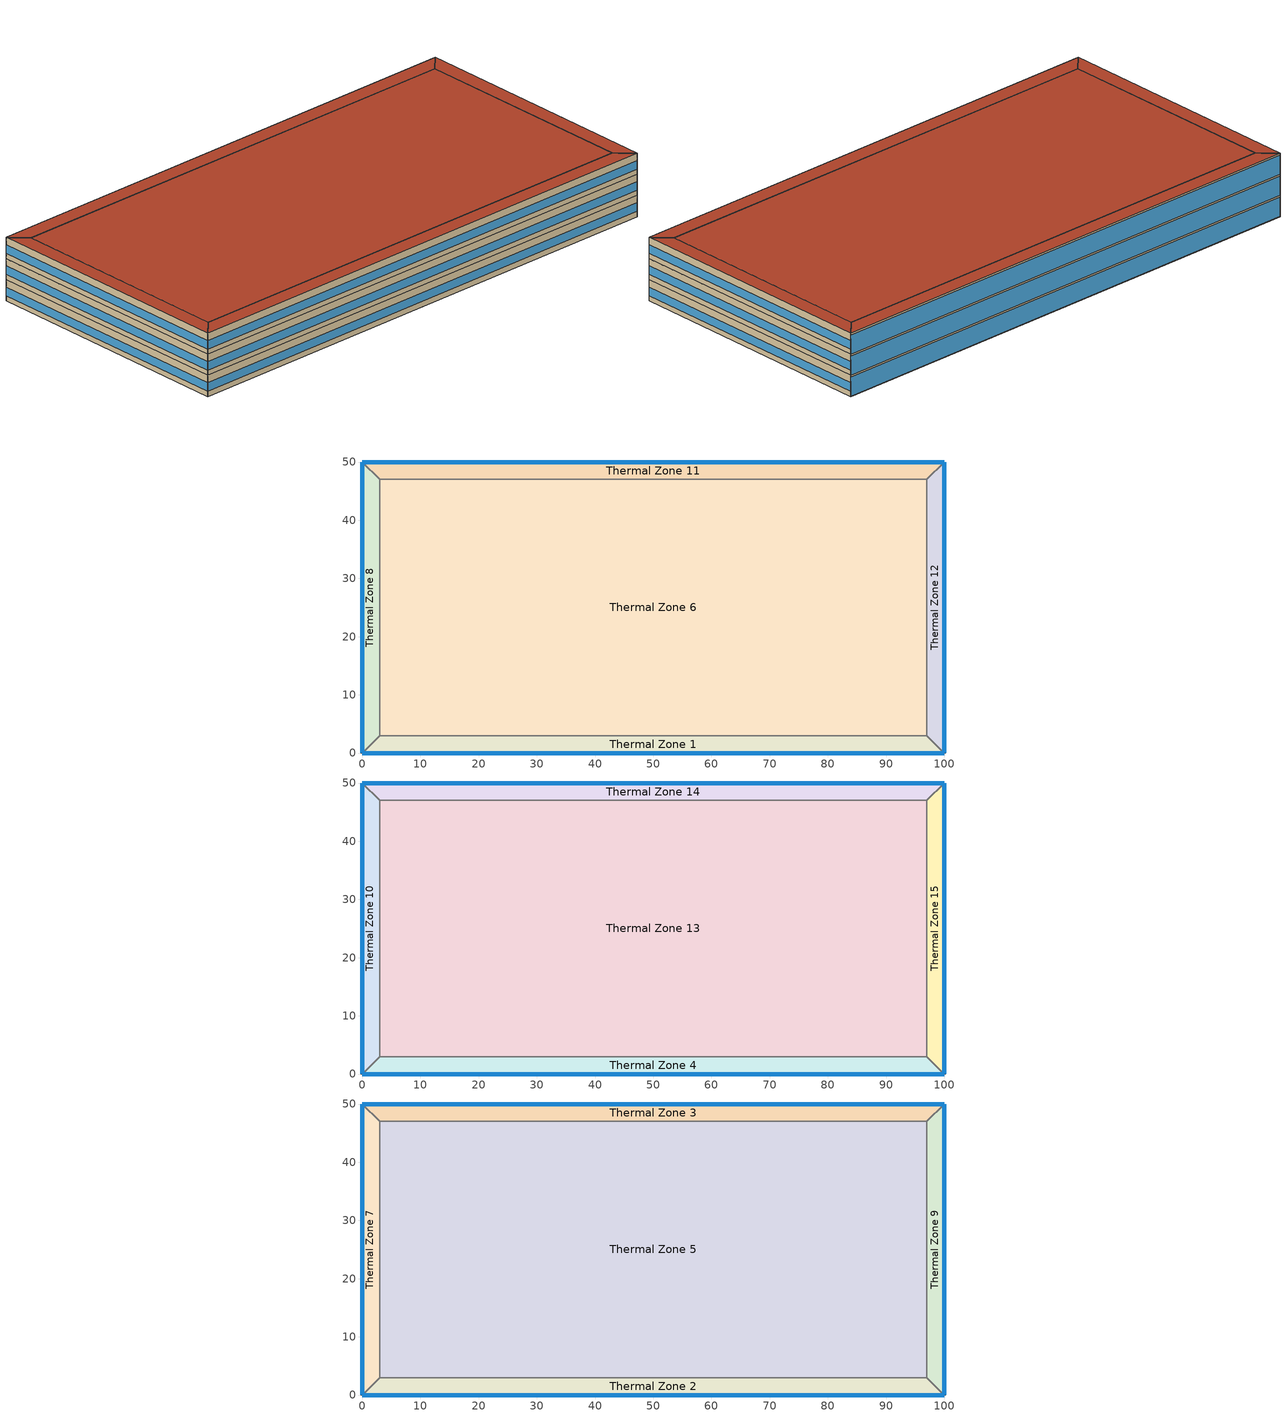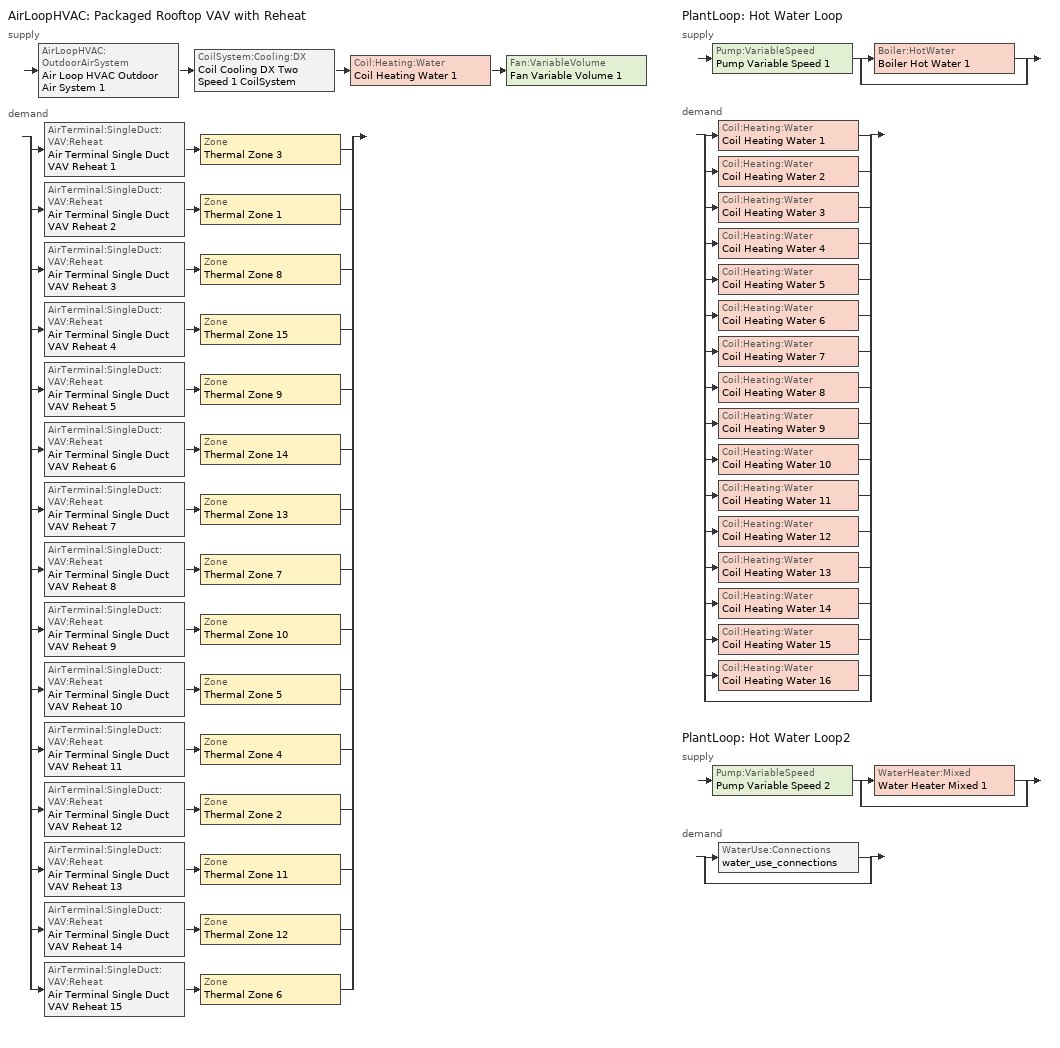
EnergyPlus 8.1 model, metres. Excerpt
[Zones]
Thermal Zone 1
 floor ground (000_ExtSlabCarpet_4in_ClimateZone 1-8): 100,0 0,0 3,3 97,3 z0
 wall outside (ASHRAE_189.1-2009_ExtWall_SteelFrame_ClimateZone 4-8): 0,0 100,0 z0:4
 wall to Thermal Zone 8 (000_Interior Wall): 3,3 0,0 z0:4
 wall to Thermal Zone 6 (000_Interior Wall): 97,3 3,3 z0:4
 wall to Thermal Zone 12 (000_Interior Wall): 100,0 97,3 z0:4
 window (ASHRAE_189.1-2009_ExtWindow_ClimateZone 4-5): 0.03,0 99.97,0 z1:2.6
Thermal Zone 11
 floor ground (000_ExtSlabCarpet_4in_ClimateZone 1-8): 0,50 100,50 97,47 3,47 z0
 wall outside (ASHRAE_189.1-2009_ExtWall_SteelFrame_ClimateZone 4-8): 100,50 0,50 z0:4
 wall to Thermal Zone 6 (000_Interior Wall): 3,47 97,47 z0:4
 wall to Thermal Zone 8 (000_Interior Wall): 0,50 3,47 z0:4
 wall to Thermal Zone 12 (000_Interior Wall): 97,47 100,50 z0:4
 window (ASHRAE_189.1-2009_ExtWindow_ClimateZone 4-5): 99.97,50 0.03,50 z0.03:3.63
Thermal Zone 12
 floor ground (000_ExtSlabCarpet_4in_ClimateZone 1-8): 100,50 100,0 97,3 97,47 z0
 wall outside (ASHRAE_189.1-2009_ExtWall_SteelFrame_ClimateZone 4-8): 100,0 100,50 z0:4
 wall to Thermal Zone 6 (000_Interior Wall): 97,47 97,3 z0:4
 window (ASHRAE_189.1-2009_ExtWindow_ClimateZone 4-5): 100,0.03 100,49.97 z1:2.6
Thermal Zone 6
 floor ground (000_ExtSlabCarpet_4in_ClimateZone 1-8): 3,3 3,47 97,47 97,3 z0
 wall to Thermal Zone 8 (000_Interior Wall): 3,47 3,3 z0:4
Thermal Zone 8
 floor ground (000_ExtSlabCarpet_4in_ClimateZone 1-8): 0,0 0,50 3,47 3,3 z0
 wall outside (ASHRAE_189.1-2009_ExtWall_SteelFrame_ClimateZone 4-8): 0,50 0,0 z0:4
 window (ASHRAE_189.1-2009_ExtWindow_ClimateZone 4-5): 0,49.97 0,0.03 z1:2.6
Thermal Zone 10
 floor to Thermal Zone 8 (000_Interior Floor): 0,0 0,50 3,47 3,3 z4
 wall outside (ASHRAE_189.1-2009_ExtWall_SteelFrame_ClimateZone 4-8): 0,50 0,0 z4:8
 wall to Thermal Zone 14 (000_Interior Wall): 3,47 0,50 z4:8
 wall to Thermal Zone 13 (000_Interior Wall): 3,3 3,47 z4:8
 wall to Thermal Zone 4 (000_Interior Wall): 0,0 3,3 z4:8
 window (ASHRAE_189.1-2009_ExtWindow_ClimateZone 4-5): 0,49.97 0,0.03 z5:6.6
Thermal Zone 13
 floor to Thermal Zone 6 (000_Interior Floor): 3,3 3,47 97,47 97,3 z4
 wall to Thermal Zone 14 (000_Interior Wall): 97,47 3,47 z4:8
 wall to Thermal Zone 15 (000_Interior Wall): 97,3 97,47 z4:8
 wall to Thermal Zone 4 (000_Interior Wall): 3,3 97,3 z4:8
Thermal Zone 14
 floor to Thermal Zone 11 (000_Interior Floor): 0,50 100,50 97,47 3,47 z4
 wall outside (ASHRAE_189.1-2009_ExtWall_SteelFrame_ClimateZone 4-8): 100,50 0,50 z4:8
 wall to Thermal Zone 15 (000_Interior Wall): 97,47 100,50 z4:8
 window (ASHRAE_189.1-2009_ExtWindow_ClimateZone 4-5): 99.97,50 0.03,50 z4.03:7.63
Thermal Zone 15
 floor to Thermal Zone 12 (000_Interior Floor): 100,50 100,0 97,3 97,47 z4
 wall outside (ASHRAE_189.1-2009_ExtWall_SteelFrame_ClimateZone 4-8): 100,0 100,50 z4:8
 wall to Thermal Zone 4 (000_Interior Wall): 97,3 100,0 z4:8
 window (ASHRAE_189.1-2009_ExtWindow_ClimateZone 4-5): 100,0.03 100,49.97 z5:6.6
Thermal Zone 4
 floor to Thermal Zone 1 (000_Interior Floor): 100,0 0,0 3,3 97,3 z4
 wall outside (ASHRAE_189.1-2009_ExtWall_SteelFrame_ClimateZone 4-8): 0,0 100,0 z4:8
 window (ASHRAE_189.1-2009_ExtWindow_ClimateZone 4-5): 0.03,0 99.97,0 z5:6.6
Thermal Zone 2
 floor to Thermal Zone 4 (000_Interior Floor): 100,0 0,0 3,3 97,3 z8
 wall outside (ASHRAE_189.1-2009_ExtWall_SteelFrame_ClimateZone 4-8): 0,0 100,0 z8:12
 wall to Thermal Zone 7 (000_Interior Wall): 3,3 0,0 z8:12
 wall to Thermal Zone 5 (000_Interior Wall): 97,3 3,3 z8:12
 wall to Thermal Zone 9 (000_Interior Wall): 100,0 97,3 z8:12
 window (ASHRAE_189.1-2009_ExtWindow_ClimateZone 4-5): 0.03,0 99.97,0 z9:10.6
 roof outside (ASHRAE_189.1-2009_ExtRoof_IEAD_ClimateZone 2-5): 97,3 3,3 0,0 100,0 z12
Thermal Zone 3
 floor to Thermal Zone 14 (000_Interior Floor): 0,50 100,50 97,47 3,47 z8
 wall outside (ASHRAE_189.1-2009_ExtWall_SteelFrame_ClimateZone 4-8): 100,50 0,50 z8:12
 wall to Thermal Zone 9 (000_Interior Wall): 97,47 100,50 z8:12
 wall to Thermal Zone 5 (000_Interior Wall): 3,47 97,47 z8:12
 wall to Thermal Zone 7 (000_Interior Wall): 0,50 3,47 z8:12
 window (ASHRAE_189.1-2009_ExtWindow_ClimateZone 4-5): 99.97,50 0.03,50 z8.03:11.63
 roof outside (ASHRAE_189.1-2009_ExtRoof_IEAD_ClimateZone 2-5): 3,47 97,47 100,50 0,50 z12
Thermal Zone 5
 floor to Thermal Zone 13 (000_Interior Floor): 3,3 3,47 97,47 97,3 z8
 wall to Thermal Zone 7 (000_Interior Wall): 3,47 3,3 z8:12
 wall to Thermal Zone 9 (000_Interior Wall): 97,3 97,47 z8:12
 roof outside (ASHRAE_189.1-2009_ExtRoof_IEAD_ClimateZone 2-5): 97,3 97,47 3,47 3,3 z12
Thermal Zone 7
 floor to Thermal Zone 10 (000_Interior Floor): 0,0 0,50 3,47 3,3 z8
 wall outside (ASHRAE_189.1-2009_ExtWall_SteelFrame_ClimateZone 4-8): 0,50 0,0 z8:12
 window (ASHRAE_189.1-2009_ExtWindow_ClimateZone 4-5): 0,49.97 0,0.03 z9:10.6
 roof outside (ASHRAE_189.1-2009_ExtRoof_IEAD_ClimateZone 2-5): 3,3 3,47 0,50 0,0 z12
Thermal Zone 9
 floor to Thermal Zone 15 (000_Interior Floor): 100,50 100,0 97,3 97,47 z8
 wall outside (ASHRAE_189.1-2009_ExtWall_SteelFrame_ClimateZone 4-8): 100,0 100,50 z8:12
 window (ASHRAE_189.1-2009_ExtWindow_ClimateZone 4-5): 100,0.03 100,49.97 z9:10.6
 roof outside (ASHRAE_189.1-2009_ExtRoof_IEAD_ClimateZone 2-5): 97,47 97,3 100,0 100,50 z12
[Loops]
AirLoopHVAC 'Packaged Rooftop VAV with Reheat'
 supply: AirLoopHVAC:OutdoorAirSystem 'Air Loop HVAC Outdoor Air System 1' > CoilSystem:Cooling:DX 'Coil Cooling DX Two Speed 1 CoilSystem' > Coil:Heating:Water 'Coil Heating Water 1' > Fan:VariableVolume 'Fan Variable Volume 1'
 demand: split
  | AirTerminal:SingleDuct:VAV:Reheat 'Air Terminal Single Duct VAV Reheat 1' > Zone 'Thermal Zone 3'
  | AirTerminal:SingleDuct:VAV:Reheat 'Air Terminal Single Duct VAV Reheat 2' > Zone 'Thermal Zone 1'
  | AirTerminal:SingleDuct:VAV:Reheat 'Air Terminal Single Duct VAV Reheat 3' > Zone 'Thermal Zone 8'
  | AirTerminal:SingleDuct:VAV:Reheat 'Air Terminal Single Duct VAV Reheat 4' > Zone 'Thermal Zone 15'
  | AirTerminal:SingleDuct:VAV:Reheat 'Air Terminal Single Duct VAV Reheat 5' > Zone 'Thermal Zone 9'
  | AirTerminal:SingleDuct:VAV:Reheat 'Air Terminal Single Duct VAV Reheat 6' > Zone 'Thermal Zone 14'
  | AirTerminal:SingleDuct:VAV:Reheat 'Air Terminal Single Duct VAV Reheat 7' > Zone 'Thermal Zone 13'
  | AirTerminal:SingleDuct:VAV:Reheat 'Air Terminal Single Duct VAV Reheat 8' > Zone 'Thermal Zone 7'
  | AirTerminal:SingleDuct:VAV:Reheat 'Air Terminal Single Duct VAV Reheat 9' > Zone 'Thermal Zone 10'
  | AirTerminal:SingleDuct:VAV:Reheat 'Air Terminal Single Duct VAV Reheat 10' > Zone 'Thermal Zone 5'
  | AirTerminal:SingleDuct:VAV:Reheat 'Air Terminal Single Duct VAV Reheat 11' > Zone 'Thermal Zone 4'
  | AirTerminal:SingleDuct:VAV:Reheat 'Air Terminal Single Duct VAV Reheat 12' > Zone 'Thermal Zone 2'
  | AirTerminal:SingleDuct:VAV:Reheat 'Air Terminal Single Duct VAV Reheat 13' > Zone 'Thermal Zone 11'
  | AirTerminal:SingleDuct:VAV:Reheat 'Air Terminal Single Duct VAV Reheat 14' > Zone 'Thermal Zone 12'
  | AirTerminal:SingleDuct:VAV:Reheat 'Air Terminal Single Duct VAV Reheat 15' > Zone 'Thermal Zone 6'
PlantLoop 'Hot Water Loop'
 supply: Pump:VariableSpeed 'Pump Variable Speed 1' > split
  | Boiler:HotWater 'Boiler Hot Water 1'
  | bypass
 demand: split
  | Coil:Heating:Water 'Coil Heating Water 1'
  | Coil:Heating:Water 'Coil Heating Water 2'
  | Coil:Heating:Water 'Coil Heating Water 3'
  | Coil:Heating:Water 'Coil Heating Water 4'
  | Coil:Heating:Water 'Coil Heating Water 5'
  | Coil:Heating:Water 'Coil Heating Water 6'
  | Coil:Heating:Water 'Coil Heating Water 7'
  | Coil:Heating:Water 'Coil Heating Water 8'
  | Coil:Heating:Water 'Coil Heating Water 9'
  | Coil:Heating:Water 'Coil Heating Water 10'
  | Coil:Heating:Water 'Coil Heating Water 11'
  | Coil:Heating:Water 'Coil Heating Water 12'
  | Coil:Heating:Water 'Coil Heating Water 13'
  | Coil:Heating:Water 'Coil Heating Water 14'
  | Coil:Heating:Water 'Coil Heating Water 15'
  | Coil:Heating:Water 'Coil Heating Water 16'
  | bypass
PlantLoop 'Hot Water Loop2'
 supply: Pump:VariableSpeed 'Pump Variable Speed 2' > split
  | WaterHeater:Mixed 'Water Heater Mixed 1'
  | bypass
 demand: split
  | WaterUse:Connections 'water_use_connections'
  | bypass
[Building]
Building 1
[Site:Location]
Chicago Ohare Intl Ap_IL_USA Design_Conditions: Latitude {deg}=41.98; Longitude {deg}=-87.92; Time Zone {hr}=-6; Elevation {m}=201
[SizingPeriod:DesignDay] Day of Month=21; Dry-Bulb Temperature Range Modifier Type=DefaultMultipliers; Barometric Pressure {Pa}=98934; Rain Indicator=No; Snow Indicator=No; Daylight Saving Time Indicator=No
Name | Month | Day Type | Maximum Dry-Bulb Temperature {C} | Daily Dry-Bulb Temperature Range {deltaC} | Humidity Condition Type | Wetbulb or DewPoint at Maximum Dry-Bulb {C} | Wind Speed {m/s} | Wind Direction {deg} | Solar Model Indicator | ASHRAE Clear Sky Optical Depth for Beam Irradiance (taub) | ASHRAE Clear Sky Optical Depth for Diffuse Irradiance (taud) | Enthalpy at Maximum Dry-Bulb {J/kg} | Sky Clearness
Chicago Ohare Intl Ap Ann Clg .4% Condns DB=>MWB | 7 | SummerDesignDay | 33.3 | 10.5 | Wetbulb | 23.7 | 5.2 | 230 | ASHRAETau | 0.455 | 2.05
Chicago Ohare Intl Ap Ann Clg .4% Condns DP=>MDB | 7 | SummerDesignDay | 28.9 | 10.5 | Dewpoint | 23.8 | 5.2 | 230 | ASHRAETau | 0.455 | 2.05
Chicago Ohare Intl Ap Ann Clg .4% Condns Enth=>MDB | 7 | SummerDesignDay | 31.4 | 10.5 | Enthalpy |  | 5.2 | 230 | ASHRAETau | 0.455 | 2.05 | 79200
Chicago Ohare Intl Ap Ann Clg .4% Condns WB=>MDB | 7 | SummerDesignDay | 31.2 | 10.5 | Wetbulb | 25.5 | 5.2 | 230 | ASHRAETau | 0.455 | 2.05
Chicago Ohare Intl Ap Ann Clg 1% Condns DB=>MWB | 7 | SummerDesignDay | 31.6 | 10.5 | Wetbulb | 23 | 5.2 | 230 | ASHRAETau | 0.455 | 2.05
Chicago Ohare Intl Ap Ann Clg 1% Condns DP=>MDB | 7 | SummerDesignDay | 27.7 | 10.5 | Dewpoint | 22.9 | 5.2 | 230 | ASHRAETau | 0.455 | 2.05
Chicago Ohare Intl Ap Ann Clg 1% Condns Enth=>MDB | 7 | SummerDesignDay | 29.6 | 10.5 | Enthalpy |  | 5.2 | 230 | ASHRAETau | 0.455 | 2.05 | 75100
Chicago Ohare Intl Ap Ann Clg 1% Condns WB=>MDB | 7 | SummerDesignDay | 29.6 | 10.5 | Wetbulb | 24.5 | 5.2 | 230 | ASHRAETau | 0.455 | 2.05
Chicago Ohare Intl Ap Ann Clg 2% Condns DB=>MWB | 7 | SummerDesignDay | 30.1 | 10.5 | Wetbulb | 22.1 | 5.2 | 230 | ASHRAETau | 0.455 | 2.05
Chicago Ohare Intl Ap Ann Clg 2% Condns DP=>MDB | 7 | SummerDesignDay | 26.5 | 10.5 | Dewpoint | 21.9 | 5.2 | 230 | ASHRAETau | 0.455 | 2.05
Chicago Ohare Intl Ap Ann Clg 2% Condns Enth=>MDB | 7 | SummerDesignDay | 28.2 | 10.5 | Enthalpy |  | 5.2 | 230 | ASHRAETau | 0.455 | 2.05 | 70900
Chicago Ohare Intl Ap Ann Clg 2% Condns WB=>MDB | 7 | SummerDesignDay | 28.1 | 10.5 | Wetbulb | 23.5 | 5.2 | 230 | ASHRAETau | 0.455 | 2.05
Chicago Ohare Intl Ap Ann Htg 99% Condns DB | 1 | WinterDesignDay | -16.6 | 0 | Wetbulb | -16.6 | 4.9 | 270 | ASHRAEClearSky |  |  |  | 0
Chicago Ohare Intl Ap Ann Htg 99.6% Condns DB | 1 | WinterDesignDay | -20 | 0 | Wetbulb | -20 | 4.9 | 270 | ASHRAEClearSky |  |  |  | 0
Chicago Ohare Intl Ap Ann Htg Wind 99% Condns WS=>MCDB | 1 | WinterDesignDay | -3.2 | 0 | Wetbulb | -3.2 | 11.4 | 270 | ASHRAEClearSky |  |  |  | 0
Chicago Ohare Intl Ap Ann Htg Wind 99.6% Condns WS=>MCDB | 1 | WinterDesignDay | -3.5 | 0 | Wetbulb | -3.5 | 12.4 | 270 | ASHRAEClearSky |  |  |  | 0
Chicago Ohare Intl Ap Ann Hum_n 99% Condns DP=>MCDB | 1 | WinterDesignDay | -15.7 | 0 | Dewpoint | -22.1 | 4.9 | 270 | ASHRAEClearSky |  |  |  | 0
Chicago Ohare Intl Ap Ann Hum_n 99.6% Condns DP=>MCDB | 1 | WinterDesignDay | -19.2 | 0 | Dewpoint | -25.7 | 4.9 | 270 | ASHRAEClearSky |  |  |  | 0
[Material] Thermal Absorptance=0.9
Name | Roughness | Thickness {m} | Conductivity {W/m-K} | Density {kg/m3} | Specific Heat {J/kg-K} | Solar Absorptance | Visible Absorptance
000_F16 Acoustic tile | MediumSmooth | 0.0191 | 0.06 | 368 | 590 | 0.7 | 0.7
000_G01a 19mm gypsum board | MediumSmooth | 0.019 | 0.16 | 800 | 1090 | 0.7 | 0.7
000_M11 100mm lightweight concrete | MediumRough | 0.1016 | 0.53 | 1280 | 840 | 0.7 | 0.7
1/2IN Gypsum | Smooth | 0.0127 | 0.16 | 784.9 | 830 | 0.92 | 0.92
MAT-CC05 4 HW CONCRETE | Rough | 0.1016 | 1.311 | 2240 | 836.8 | 0.7 | 0.7
Metal Decking | MediumSmooth | 0.0015 | 45.006 | 7680 | 418.4 | 0.7 | 0.3
Roof Insulation [21] | MediumRough | 0.2105 | 0.049 | 265 | 836.8 | 0.7 | 0.7
Roof Membrane | VeryRough | 0.0095 | 0.16 | 1121.29 | 1460 | 0.7 | 0.7
Wall Insulation [39] | MediumRough | 0.1184 | 0.045 | 265 | 836.8 | 0.7 | 0.7
[Material:AirGap]
Name | Thermal Resistance {m2-K/W}
000_F04 Wall air space resistance | 0.15
000_F05 Ceiling air space resistance | 0.18
[Material:NoMass] Thermal Absorptance=0.9; Solar Absorptance=0.7
Name | Roughness | Thermal Resistance {m2-K/W} | Visible Absorptance
CP02 CARPET PAD | VeryRough | 0.2165 | 0.8
MAT-SHEATH | Rough | 0.3626 | 0.7
[WindowMaterial:Glazing]
Theoretical Glass [207]: Optical Data Type=SpectralAverage; Thickness {m}=0.003; Solar Transmittance at Normal Incidence=0.3311; Front Side Solar Reflectance at Normal Incidence=0.6189; Back Side Solar Reflectance at Normal Incidence=0.6189; Visible Transmittance at Normal Incidence=0.44; Front Side Visible Reflectance at Normal Incidence=0.51; Back Side Visible Reflectance at Normal Incidence=0.51; Infrared Transmittance at Normal Incidence=0; Front Side Infrared Hemispherical Emissivity=0.9; Back Side Infrared Hemispherical Emissivity=0.9; Conductivity {W/m-K}=0.0133; Dirt Correction Factor for Solar and Visible Transmittance=1; Solar Diffusing=No
[Construction]
000_ExtSlabCarpet_4in_ClimateZone 1-8: MAT-CC05 4 HW CONCRETE, CP02 CARPET PAD
000_Interior Floor: 000_F16 Acoustic tile, 000_F05 Ceiling air space resistance, 000_M11 100mm lightweight concrete
000_Interior Wall: 000_G01a 19mm gypsum board, 000_F04 Wall air space resistance, 000_G01a 19mm gypsum board
ASHRAE_189.1-2009_ExtRoof_IEAD_ClimateZone 2-5: Roof Membrane, Roof Insulation [21], Metal Decking
ASHRAE_189.1-2009_ExtWall_SteelFrame_ClimateZone 4-8: MAT-SHEATH, Wall Insulation [39], 1/2IN Gypsum
ASHRAE_189.1-2009_ExtWindow_ClimateZone 4-5: Theoretical Glass [207]
[Zone]
Thermal Zone 1; Thermal Zone 10; Thermal Zone 11; Thermal Zone 12; Thermal Zone 13; Thermal Zone 14; Thermal Zone 15; Thermal Zone 2; Thermal Zone 3; Thermal Zone 4; Thermal Zone 5; Thermal Zone 6; Thermal Zone 7; Thermal Zone 8; Thermal Zone 9
[ZoneControl:Thermostat] Control Object Type 1=ThermostatSetpoint:DualSetpoint; Control Name 1=Thermostat Setpoint Dual Setpoint 1
Name | Zone or ZoneList | Control Type Schedule
Thermal Zone 1 Thermostat | Thermal Zone 1 | Thermal Zone 1 Thermostat Schedule
Thermal Zone 10 Thermostat | Thermal Zone 10 | Thermal Zone 10 Thermostat Schedule
Thermal Zone 11 Thermostat | Thermal Zone 11 | Thermal Zone 11 Thermostat Schedule
Thermal Zone 12 Thermostat | Thermal Zone 12 | Thermal Zone 12 Thermostat Schedule
Thermal Zone 13 Thermostat | Thermal Zone 13 | Thermal Zone 13 Thermostat Schedule
Thermal Zone 14 Thermostat | Thermal Zone 14 | Thermal Zone 14 Thermostat Schedule
Thermal Zone 15 Thermostat | Thermal Zone 15 | Thermal Zone 15 Thermostat Schedule
Thermal Zone 2 Thermostat | Thermal Zone 2 | Thermal Zone 2 Thermostat Schedule
Thermal Zone 3 Thermostat | Thermal Zone 3 | Thermal Zone 3 Thermostat Schedule
Thermal Zone 4 Thermostat | Thermal Zone 4 | Thermal Zone 4 Thermostat Schedule
Thermal Zone 5 Thermostat | Thermal Zone 5 | Thermal Zone 5 Thermostat Schedule
Thermal Zone 6 Thermostat | Thermal Zone 6 | Thermal Zone 6 Thermostat Schedule
Thermal Zone 7 Thermostat | Thermal Zone 7 | Thermal Zone 7 Thermostat Schedule
Thermal Zone 8 Thermostat | Thermal Zone 8 | Thermal Zone 8 Thermostat Schedule
Thermal Zone 9 Thermostat | Thermal Zone 9 | Thermal Zone 9 Thermostat Schedule
[ThermostatSetpoint:DualSetpoint]
Thermostat Setpoint Dual Setpoint 1: Heating Setpoint Temperature Schedule=Heating Sch; Cooling Setpoint Temperature Schedule=Cooling Sch
[AirTerminal:SingleDuct:VAV:Reheat] Availability Schedule=Always On Discrete; Maximum Air Flow Rate {m3/s}=Autosize; Zone Minimum Air Flow Input Method=Constant; Constant Minimum Air Flow Fraction=0.3; Fixed Minimum Air Flow Rate {m3/s}=0; Maximum Hot Water or Steam Flow Rate {m3/s}=Autosize; Minimum Hot Water or Steam Flow Rate {m3/s}=0; Convergence Tolerance=0.001; Damper Heating Action=Normal; Maximum Flow per Zone Floor Area During Reheat {m3/s-m2}=Autocalculate; Maximum Flow Fraction During Reheat=Autocalculate; Maximum Reheat Air Temperature {C}=35
Name | Reheat Coil
Air Terminal Single Duct VAV Reheat 2 | Coil Heating Water 3
Air Terminal Single Duct VAV Reheat 9 | Coil Heating Water 10
Air Terminal Single Duct VAV Reheat 13 | Coil Heating Water 14
Air Terminal Single Duct VAV Reheat 14 | Coil Heating Water 15
Air Terminal Single Duct VAV Reheat 7 | Coil Heating Water 8
Air Terminal Single Duct VAV Reheat 6 | Coil Heating Water 7
Air Terminal Single Duct VAV Reheat 4 | Coil Heating Water 5
Air Terminal Single Duct VAV Reheat 12 | Coil Heating Water 13
Air Terminal Single Duct VAV Reheat 1 | Coil Heating Water 2
Air Terminal Single Duct VAV Reheat 11 | Coil Heating Water 12
Air Terminal Single Duct VAV Reheat 10 | Coil Heating Water 11
Air Terminal Single Duct VAV Reheat 15 | Coil Heating Water 16
Air Terminal Single Duct VAV Reheat 8 | Coil Heating Water 9
Air Terminal Single Duct VAV Reheat 3 | Coil Heating Water 4
Air Terminal Single Duct VAV Reheat 5 | Coil Heating Water 6
[Coil:Heating:Water] Availability Schedule=Always On Discrete; U-Factor Times Area Value {W/K}=Autosize; Maximum Water Flow Rate {m3/s}=Autosize; Performance Input Method=UFactorTimesAreaAndDesignWaterFlowRate; Rated Capacity {W}=Autosize; Rated Inlet Water Temperature {C}=82.2; Rated Inlet Air Temperature {C}=16.6; Rated Outlet Water Temperature {C}=71.1; Rated Outlet Air Temperature {C}=32.2; Rated Ratio for Air and Water Convection=0.5
Coil Heating Water 3; Coil Heating Water 10; Coil Heating Water 14; Coil Heating Water 15; Coil Heating Water 8; Coil Heating Water 7; Coil Heating Water 5; Coil Heating Water 13; Coil Heating Water 2; Coil Heating Water 12; Coil Heating Water 11; Coil Heating Water 16; Coil Heating Water 9; Coil Heating Water 4; Coil Heating Water 6; Coil Heating Water 1
[Zone equipment]
Thermal Zone 1: Air Terminal Single Duct VAV Reheat 2
Thermal Zone 10: Air Terminal Single Duct VAV Reheat 9
Thermal Zone 11: Air Terminal Single Duct VAV Reheat 13
Thermal Zone 12: Air Terminal Single Duct VAV Reheat 14
Thermal Zone 13: Air Terminal Single Duct VAV Reheat 7
Thermal Zone 14: Air Terminal Single Duct VAV Reheat 6
Thermal Zone 15: Air Terminal Single Duct VAV Reheat 4
Thermal Zone 2: Air Terminal Single Duct VAV Reheat 12
Thermal Zone 3: Air Terminal Single Duct VAV Reheat 1
Thermal Zone 4: Air Terminal Single Duct VAV Reheat 11
Thermal Zone 5: Air Terminal Single Duct VAV Reheat 10
Thermal Zone 6: Air Terminal Single Duct VAV Reheat 15
Thermal Zone 7: Air Terminal Single Duct VAV Reheat 8
Thermal Zone 8: Air Terminal Single Duct VAV Reheat 3
Thermal Zone 9: Air Terminal Single Duct VAV Reheat 5
[Sizing:Zone] Zone Cooling Design Supply Air Temperature Input Method=SupplyAirTemperature; Zone Cooling Design Supply Air Temperature {C}=14; Zone Heating Design Supply Air Temperature Input Method=SupplyAirTemperature; Zone Heating Design Supply Air Temperature {C}=40; Zone Cooling Design Supply Air Humidity Ratio {kgWater/kgDryAir}=0.0085; Zone Heating Design Supply Air Humidity Ratio {kgWater/kgDryAir}=0.008; Design Specification Outdoor Air Object=ASHRAE_90.1-2004 ClimateZone 1-8 SmallOffice WholeBuilding Ventilation; Cooling Design Air Flow Method=DesignDay; Cooling Design Air Flow Rate {m3/s}=0; Cooling Minimum Air Flow per Zone Floor Area {m3/s-m2}=0.000762; Cooling Minimum Air Flow {m3/s}=0; Cooling Minimum Air Flow Fraction=0; Heating Design Air Flow Method=DesignDay; Heating Design Air Flow Rate {m3/s}=0; Heating Maximum Air Flow per Zone Floor Area {m3/s-m2}=0.002032; Heating Maximum Air Flow {m3/s}=0.141576; Heating Maximum Air Flow Fraction=0.3
Name | Design Specification Zone Air Distribution Object
Thermal Zone 1 | Thermal Zone 1 Design Spec Zone Air Dist
Thermal Zone 10 | Thermal Zone 10 Design Spec Zone Air Dist
Thermal Zone 11 | Thermal Zone 11 Design Spec Zone Air Dist
Thermal Zone 12 | Thermal Zone 12 Design Spec Zone Air Dist
Thermal Zone 13 | Thermal Zone 13 Design Spec Zone Air Dist
Thermal Zone 14 | Thermal Zone 14 Design Spec Zone Air Dist
Thermal Zone 15 | Thermal Zone 15 Design Spec Zone Air Dist
Thermal Zone 2 | Thermal Zone 2 Design Spec Zone Air Dist
Thermal Zone 3 | Thermal Zone 3 Design Spec Zone Air Dist
Thermal Zone 4 | Thermal Zone 4 Design Spec Zone Air Dist
Thermal Zone 5 | Thermal Zone 5 Design Spec Zone Air Dist
Thermal Zone 6 | Thermal Zone 6 Design Spec Zone Air Dist
Thermal Zone 7 | Thermal Zone 7 Design Spec Zone Air Dist
Thermal Zone 8 | Thermal Zone 8 Design Spec Zone Air Dist
Thermal Zone 9 | Thermal Zone 9 Design Spec Zone Air Dist
[DesignSpecification:ZoneAirDistribution] Zone Air Distribution Effectiveness in Cooling Mode=1; Zone Air Distribution Effectiveness in Heating Mode=1
Thermal Zone 1 Design Spec Zone Air Dist; Thermal Zone 10 Design Spec Zone Air Dist; Thermal Zone 11 Design Spec Zone Air Dist; Thermal Zone 12 Design Spec Zone Air Dist; Thermal Zone 13 Design Spec Zone Air Dist; Thermal Zone 14 Design Spec Zone Air Dist; Thermal Zone 15 Design Spec Zone Air Dist; Thermal Zone 2 Design Spec Zone Air Dist; Thermal Zone 3 Design Spec Zone Air Dist; Thermal Zone 4 Design Spec Zone Air Dist; Thermal Zone 5 Design Spec Zone Air Dist; Thermal Zone 6 Design Spec Zone Air Dist; Thermal Zone 7 Design Spec Zone Air Dist; Thermal Zone 8 Design Spec Zone Air Dist; Thermal Zone 9 Design Spec Zone Air Dist
[Controller:MechanicalVentilation]
Controller Mechanical Ventilation 1: Availability Schedule=Always On Discrete; Demand Controlled Ventilation=No; System Outdoor Air Method=ZoneSum; Zone Name 1=Thermal Zone 1; Design Specification Outdoor Air Object Name 1=ASHRAE_90.1-2004 ClimateZone 1-8 SmallOffice WholeBuilding Ventilation; Design Specification Zone Air Distribution Object Name 1=Thermal Zone 1 Design Spec Zone Air Dist; Zone Name 2=Thermal Zone 10; Design Specification Outdoor Air Object Name 2=ASHRAE_90.1-2004 ClimateZone 1-8 SmallOffice WholeBuilding Ventilation; Design Specification Zone Air Distribution Object Name 2=Thermal Zone 10 Design Spec Zone Air Dist; Zone Name 3=Thermal Zone 11; Design Specification Outdoor Air Object Name 3=ASHRAE_90.1-2004 ClimateZone 1-8 SmallOffice WholeBuilding Ventilation; Design Specification Zone Air Distribution Object Name 3=Thermal Zone 11 Design Spec Zone Air Dist; Zone Name 4=Thermal Zone 12; Design Specification Outdoor Air Object Name 4=ASHRAE_90.1-2004 ClimateZone 1-8 SmallOffice WholeBuilding Ventilation; Design Specification Zone Air Distribution Object Name 4=Thermal Zone 12 Design Spec Zone Air Dist; Zone Name 5=Thermal Zone 13; Design Specification Outdoor Air Object Name 5=ASHRAE_90.1-2004 ClimateZone 1-8 SmallOffice WholeBuilding Ventilation; Design Specification Zone Air Distribution Object Name 5=Thermal Zone 13 Design Spec Zone Air Dist; Zone Name 6=Thermal Zone 14; Design Specification Outdoor Air Object Name 6=ASHRAE_90.1-2004 ClimateZone 1-8 SmallOffice WholeBuilding Ventilation; Design Specification Zone Air Distribution Object Name 6=Thermal Zone 14 Design Spec Zone Air Dist; Zone Name 7=Thermal Zone 15; Design Specification Outdoor Air Object Name 7=ASHRAE_90.1-2004 ClimateZone 1-8 SmallOffice WholeBuilding Ventilation; Design Specification Zone Air Distribution Object Name 7=Thermal Zone 15 Design Spec Zone Air Dist; Zone Name 8=Thermal Zone 2; Design Specification Outdoor Air Object Name 8=ASHRAE_90.1-2004 ClimateZone 1-8 SmallOffice WholeBuilding Ventilation; Design Specification Zone Air Distribution Object Name 8=Thermal Zone 2 Design Spec Zone Air Dist; Zone Name 9=Thermal Zone 3; Design Specification Outdoor Air Object Name 9=ASHRAE_90.1-2004 ClimateZone 1-8 SmallOffice WholeBuilding Ventilation; Design Specification Zone Air Distribution Object Name 9=Thermal Zone 3 Design Spec Zone Air Dist; Zone Name 10=Thermal Zone 4; Design Specification Outdoor Air Object Name 10=ASHRAE_90.1-2004 ClimateZone 1-8 SmallOffice WholeBuilding Ventilation; Design Specification Zone Air Distribution Object Name 10=Thermal Zone 4 Design Spec Zone Air Dist; Zone Name 11=Thermal Zone 5; Design Specification Outdoor Air Object Name 11=ASHRAE_90.1-2004 ClimateZone 1-8 SmallOffice WholeBuilding Ventilation; Design Specification Zone Air Distribution Object Name 11=Thermal Zone 5 Design Spec Zone Air Dist; Zone Name 12=Thermal Zone 6; Design Specification Outdoor Air Object Name 12=ASHRAE_90.1-2004 ClimateZone 1-8 SmallOffice WholeBuilding Ventilation; Design Specification Zone Air Distribution Object Name 12=Thermal Zone 6 Design Spec Zone Air Dist; Zone Name 13=Thermal Zone 7; Design Specification Outdoor Air Object Name 13=ASHRAE_90.1-2004 ClimateZone 1-8 SmallOffice WholeBuilding Ventilation; Design Specification Zone Air Distribution Object Name 13=Thermal Zone 7 Design Spec Zone Air Dist; Zone Name 14=Thermal Zone 8; Design Specification Outdoor Air Object Name 14=ASHRAE_90.1-2004 ClimateZone 1-8 SmallOffice WholeBuilding Ventilation; Design Specification Zone Air Distribution Object Name 14=Thermal Zone 8 Design Spec Zone Air Dist; Zone Name 15=Thermal Zone 9; Design Specification Outdoor Air Object Name 15=ASHRAE_90.1-2004 ClimateZone 1-8 SmallOffice WholeBuilding Ventilation; Design Specification Zone Air Distribution Object Name 15=Thermal Zone 9 Design Spec Zone Air Dist
[DesignSpecification:OutdoorAir]
ASHRAE_90.1-2004 ClimateZone 1-8 SmallOffice WholeBuilding Ventilation: Outdoor Air Method=Sum; Outdoor Air Flow per Person {m3/s-person}=0.00943895; Outdoor Air Flow per Zone Floor Area {m3/s-m2}=0; Outdoor Air Flow per Zone {m3/s}=0; Outdoor Air Flow Air Changes per Hour {1/hr}=0
[AirLoopHVAC]
Packaged Rooftop VAV with Reheat: Design Supply Air Flow Rate {m3/s}=AutoSize
[Sizing:System]
Packaged Rooftop VAV with Reheat: Type of Load to Size On=Sensible; Design Outdoor Air Flow Rate {m3/s}=Autosize; Minimum System Air Flow Ratio=0.3; Preheat Design Temperature {C}=7; Preheat Design Humidity Ratio {kgWater/kgDryAir}=0.008; Precool Design Temperature {C}=12.8; Precool Design Humidity Ratio {kgWater/kgDryAir}=0.008; Central Cooling Design Supply Air Temperature {C}=12.8; Central Heating Design Supply Air Temperature {C}=12.8; Sizing Option=NonCoincident; 100% Outdoor Air in Cooling=Yes; 100% Outdoor Air in Heating=Yes; Central Cooling Design Supply Air Humidity Ratio {kgWater/kgDryAir}=0.0085; Central Heating Design Supply Air Humidity Ratio {kgWater/kgDryAir}=0.008; Cooling Design Air Flow Method=DesignDay; Cooling Design Air Flow Rate {m3/s}=0; Heating Design Air Flow Method=DesignDay; Heating Design Air Flow Rate {m3/s}=0; System Outdoor Air Method=ZoneSum
[Controller:WaterCoil]
Controller Water Coil 1: Control Variable=Temperature; Action=Normal; Actuator Variable=Flow; Controller Convergence Tolerance {deltaC}=Autosize; Maximum Actuated Flow {m3/s}=Autosize; Minimum Actuated Flow {m3/s}=1e-007
[AvailabilityManager:Scheduled] Schedule=Always On Discrete
Packaged Rooftop VAV with Reheat Availability Manager; AvailabilityManager:Scheduled {e4e6538d-ffe8-466d-b40e-2b81084334bc}
[Controller:OutdoorAir]
Controller Outdoor Air 1: Minimum Outdoor Air Flow Rate {m3/s}=Autosize; Maximum Outdoor Air Flow Rate {m3/s}=Autosize; Economizer Control Type=FixedDryBulb; Economizer Control Action Type=ModulateFlow; Economizer Maximum Limit Dry-Bulb Temperature {C}=30; Economizer Maximum Limit Enthalpy {J/kg}=64000; Economizer Minimum Limit Dry-Bulb Temperature {C}=-100; Lockout Type=NoLockout; Minimum Limit Type=FixedMinimum; Mechanical Ventilation Controller=Controller Mechanical Ventilation 1; High Humidity Control=No; Control High Indoor Humidity Based on Outdoor Humidity Ratio=Yes; Heat Recovery Bypass Control Type=BypassWhenOAFlowGreaterThanMinimum
[SetpointManager:MixedAir] Control Variable=Temperature
Setpoint Manager Mixed Air 1; Setpoint Manager Mixed Air 2; Setpoint Manager Mixed Air 3
[CoilSystem:Cooling:DX]
Coil Cooling DX Two Speed 1 CoilSystem: Availability Schedule=Always On Discrete; Cooling Coil=Coil Cooling DX Two Speed 1
[Coil:Cooling:DX:TwoSpeed]
Coil Cooling DX Two Speed 1: Availability Schedule=Always On Discrete; High Speed Gross Rated Total Cooling Capacity {W}=Autosize; High Speed Rated Sensible Heat Ratio=Autosize; High Speed Gross Rated Cooling COP {W/W}=5.5; High Speed Rated Air Flow Rate {m3/s}=Autosize; Total Cooling Capacity Function of Temperature Curve=Curve Biquadratic 1; Total Cooling Capacity Function of Flow Fraction Curve=Curve Quadratic 1; Energy Input Ratio Function of Temperature Curve=Curve Biquadratic 2; Energy Input Ratio Function of Flow Fraction Curve=Curve Quadratic 2; Part Load Fraction Correlation Curve=Curve Quadratic 3; Low Speed Gross Rated Total Cooling Capacity {W}=Autosize; Low Speed Gross Rated Sensible Heat Ratio=0.69; Low Speed Gross Rated Cooling COP {W/W}=6.6; Low Speed Rated Air Flow Rate {m3/s}=Autosize; Low Speed Total Cooling Capacity Function of Temperature Curve=Curve Biquadratic 3; Low Speed Energy Input Ratio Function of Temperature Curve=Curve Biquadratic 4; Condenser Type=AirCooled; High Speed Evaporative Condenser Effectiveness=0; Low Speed Evaporative Condenser Effectiveness=0; Basin Heater Capacity {W/K}=10; Basin Heater Setpoint Temperature {C}=2
[Fan:VariableVolume]
Fan Variable Volume 1: Availability Schedule=Always On Discrete; Fan Total Efficiency=0.5; Pressure Rise {Pa}=500; Maximum Flow Rate {m3/s}=AutoSize; Fan Power Minimum Flow Rate Input Method=FixedFlowRate; Fan Power Minimum Flow Fraction=0; Fan Power Minimum Air Flow Rate {m3/s}=0; Motor Efficiency=0.93; Motor In Airstream Fraction=1; Fan Power Coefficient 1=0.0407599; Fan Power Coefficient 2=0.088045; Fan Power Coefficient 3=-0.0729261; Fan Power Coefficient 4=0.94374; Fan Power Coefficient 5=0
[SetpointManager:Scheduled] Control Variable=Temperature
Name | Schedule
Setpoint Manager Scheduled 1 | Deck_Temperature
Setpoint Manager Scheduled 3 | Hot Water Sch
Setpoint Manager Scheduled 2 | Hot_Water_Temperature
[PlantLoop] Fluid Type=Water; Maximum Loop Temperature {C}=100; Minimum Loop Temperature {C}=0; Maximum Loop Flow Rate {m3/s}=Autosize; Minimum Loop Flow Rate {m3/s}=0; Plant Loop Volume {m3}=Autocalculate; Load Distribution Scheme=Optimal
Name | Plant Equipment Operation Scheme
Hot Water Loop | Hot Water Loop Operation Scheme List
Hot Water Loop2 | Hot Water Loop2 Operation Scheme List
[PlantEquipmentOperationSchemes] Control Scheme Object Type 1=PlantEquipmentOperation:HeatingLoad; Control Scheme Schedule Name 1=Always On Discrete
Name | Control Scheme Name 1
Hot Water Loop Operation Scheme List | Hot Water Loop Heating Operation Scheme
Hot Water Loop2 Operation Scheme List | Hot Water Loop2 Heating Operation Scheme
[PlantEquipmentOperation:HeatingLoad] Load Range Lower Limit 1 {W}=0; Load Range Upper Limit 1 {W}=1000000000
Name | Range Equipment List Name 1
Hot Water Loop Heating Operation Scheme | Hot Water Loop Heating Equipment List
Hot Water Loop2 Heating Operation Scheme | Hot Water Loop2 Heating Equipment List
[PlantEquipmentList]
Hot Water Loop Heating Equipment List: Boiler:HotWater, Boiler Hot Water 1
Hot Water Loop2 Heating Equipment List: WaterHeater:Mixed, Water Heater Mixed 1
[Sizing:Plant] Loop Type=Heating; Design Loop Exit Temperature {C}=82; Loop Design Temperature Difference {deltaC}=11
Hot Water Loop; Hot Water Loop2
[Pump:VariableSpeed] Rated Flow Rate {m3/s}=Autosize; Rated Pump Head {Pa}=179352; Rated Power Consumption {W}=Autosize; Motor Efficiency=0.9; Fraction of Motor Inefficiencies to Fluid Stream=0; Coefficient 1 of the Part Load Performance Curve=0; Coefficient 2 of the Part Load Performance Curve=1; Coefficient 3 of the Part Load Performance Curve=0; Coefficient 4 of the Part Load Performance Curve=0; Minimum Flow Rate {m3/s}=0; Pump Control Type=Intermittent
Pump Variable Speed 1; Pump Variable Speed 2
[Boiler:HotWater]
Boiler Hot Water 1: Fuel Type=NaturalGas; Nominal Capacity {W}=Autosize; Nominal Thermal Efficiency=0.66; Efficiency Curve Temperature Evaluation Variable=LeavingBoiler; Normalized Boiler Efficiency Curve=Boiler Efficiency; Design Water Outlet Temperature {C}=82; Design Water Flow Rate {m3/s}=Autosize; Minimum Part Load Ratio=0; Maximum Part Load Ratio=1; Optimum Part Load Ratio=1; Water Outlet Upper Temperature Limit {C}=99; Boiler Flow Mode=ConstantFlow; Parasitic Electric Load {W}=0; Sizing Factor=1
[WaterHeater:Mixed]
Water Heater Mixed 1: Tank Volume {m3}=0.757; Setpoint Temperature Schedule=Hot Water Sch; Deadband Temperature Difference {deltaC}=2; Maximum Temperature Limit {C}=82.22; Heater Control Type=Cycle; Heater Maximum Capacity {W}=845000; Heater Ignition Minimum Flow Rate {m3/s}=0; Heater Ignition Delay {s}=0; Heater Fuel Type=NaturalGas; Heater Thermal Efficiency=0.8; Off Cycle Parasitic Fuel Consumption Rate {W}=20; Off Cycle Parasitic Fuel Type=NaturalGas; Off Cycle Parasitic Heat Fraction to Tank=0.8; On Cycle Parasitic Fuel Consumption Rate {W}=0; On Cycle Parasitic Fuel Type=NaturalGas; On Cycle Parasitic Heat Fraction to Tank=0; Ambient Temperature Indicator=Schedule; Ambient Temperature Schedule=Water Heater Ambient Temperature; Off Cycle Loss Coefficient to Ambient Temperature {W/K}=6; Off Cycle Loss Fraction to Zone=1; On Cycle Loss Coefficient to Ambient Temperature {W/K}=6; On Cycle Loss Fraction to Zone=1; Use Side Effectiveness=1; Source Side Effectiveness=1; Use Side Design Flow Rate {m3/s}=Autosize; Source Side Design Flow Rate {m3/s}=Autosize; Indirect Water Heating Recovery Time {hr}=1.5
[WaterUse:Connections]
water_use_connections: Water Use Equipment Name 1=water_use_equipment
[WaterUse:Equipment]
water_use_equipment: Peak Flow Rate {m3/s}=2e-006
[Exterior:Lights]
New Exterior Light: Schedule=Exterior Lights 1 Always On Schedule; Design Level {W}=3000
[Schedule:Compact]
Thermal Zone 1 Thermostat Schedule; Thermal Zone 10 Thermostat Schedule; Thermal Zone 11 Thermostat Schedule; Thermal Zone 12 Thermostat Schedule; Thermal Zone 13 Thermostat Schedule; Thermal Zone 14 Thermostat Schedule; Thermal Zone 15 Thermostat Schedule; Thermal Zone 2 Thermostat Schedule; Thermal Zone 3 Thermostat Schedule; Thermal Zone 4 Thermostat Schedule; Thermal Zone 5 Thermostat Schedule; Thermal Zone 6 Thermostat Schedule; Thermal Zone 7 Thermostat Schedule; Thermal Zone 8 Thermostat Schedule; Thermal Zone 9 Thermostat Schedule: Through: 12/31, For: AllDays, Until: 24:00, 4
[Schedule:Day:Interval]
Heating Sch Default: No, 24:00, 24
Cooling Sch Default: No, 24:00, 28
Deck_Temperature_Default; Deck_Temperature_Summer_Design_Day; Deck_Temperature_Winter_Design_Day: No, 24:00, 12.8
Hot Water Sch Default: No, 24:00, 80
Hot_Water_Temperature_Default; Hot_Water_Temperature_Summer_Design_Day; Hot_Water_Temperature_Winter_Design_Day: No, 24:00, 67
Water Heater Ambient Temperature Sch Default: No, 24:00, 22
[Schedule:Week:Daily]
Schedule:Week:Daily {9b95a63c-4787-4779-869c-fe4fe359c32f}: Heating Sch Default, Heating Sch Default, Heating Sch Default, Heating Sch Default, Heating Sch Default, Heating Sch Default, Heating Sch Default, Heating Sch Default, Heating Sch Default, Heating Sch Default, Heating Sch Default, Heating Sch Default
Schedule:Week:Daily {5f2e7b71-b368-48eb-809d-6e33bf1b638c}: Cooling Sch Default, Cooling Sch Default, Cooling Sch Default, Cooling Sch Default, Cooling Sch Default, Cooling Sch Default, Cooling Sch Default, Cooling Sch Default, Cooling Sch Default, Cooling Sch Default, Cooling Sch Default, Cooling Sch Default
Schedule:Week:Daily {6ada817a-5e31-4a5e-9ea0-51ff5ee0df29}: Deck_Temperature_Default, Deck_Temperature_Default, Deck_Temperature_Default, Deck_Temperature_Default, Deck_Temperature_Default, Deck_Temperature_Default, Deck_Temperature_Default, Deck_Temperature_Default, Deck_Temperature_Summer_Design_Day, Deck_Temperature_Winter_Design_Day, Deck_Temperature_Default, Deck_Temperature_Default
Schedule:Week:Daily {1ffad484-a4f3-4f8b-94b0-a88a35a4af66}: Hot Water Sch Default, Hot Water Sch Default, Hot Water Sch Default, Hot Water Sch Default, Hot Water Sch Default, Hot Water Sch Default, Hot Water Sch Default, Hot Water Sch Default, Hot Water Sch Default, Hot Water Sch Default, Hot Water Sch Default, Hot Water Sch Default
Schedule:Week:Daily {569943ee-636c-471f-9c50-ee270c78f3e7}: Hot_Water_Temperature_Default, Hot_Water_Temperature_Default, Hot_Water_Temperature_Default, Hot_Water_Temperature_Default, Hot_Water_Temperature_Default, Hot_Water_Temperature_Default, Hot_Water_Temperature_Default, Hot_Water_Temperature_Default, Hot_Water_Temperature_Summer_Design_Day, Hot_Water_Temperature_Winter_Design_Day, Hot_Water_Temperature_Default, Hot_Water_Temperature_Default
Schedule:Week:Daily {3d933863-9394-4d74-8f8e-f13e42245ae5}: Water Heater Ambient Temperature Sch Default, Water Heater Ambient Temperature Sch Default, Water Heater Ambient Temperature Sch Default, Water Heater Ambient Temperature Sch Default, Water Heater Ambient Temperature Sch Default, Water Heater Ambient Temperature Sch Default, Water Heater Ambient Temperature Sch Default, Water Heater Ambient Temperature Sch Default, Water Heater Ambient Temperature Sch Default, Water Heater Ambient Temperature Sch Default, Water Heater Ambient Temperature Sch Default, Water Heater Ambient Temperature Sch Default
[Schedule:Year]
Heating Sch: Schedule:Week:Daily {9b95a63c-4787-4779-869c-fe4fe359c32f}, 1, 1, 12, 31
Cooling Sch: Schedule:Week:Daily {5f2e7b71-b368-48eb-809d-6e33bf1b638c}, 1, 1, 12, 31
Deck_Temperature: Schedule:Week:Daily {6ada817a-5e31-4a5e-9ea0-51ff5ee0df29}, 1, 1, 12, 31
Hot Water Sch: Schedule:Week:Daily {1ffad484-a4f3-4f8b-94b0-a88a35a4af66}, 1, 1, 12, 31
Hot_Water_Temperature: Schedule:Week:Daily {569943ee-636c-471f-9c50-ee270c78f3e7}, 1, 1, 12, 31
Water Heater Ambient Temperature: Schedule:Week:Daily {3d933863-9394-4d74-8f8e-f13e42245ae5}, 1, 1, 12, 31
[Schedule:Constant] Hourly Value=1
Always On Discrete; Exterior Lights 1 Always On Schedule
[Curve:Biquadratic]
Name | Coefficient1 Constant | Coefficient2 x | Coefficient3 x**2 | Coefficient4 y | Coefficient5 y**2 | Coefficient6 x*y | Minimum Value of x {BasedOnField A2} | Maximum Value of x {BasedOnField A2} | Minimum Value of y {BasedOnField A3} | Maximum Value of y {BasedOnField A3} | Input Unit Type for X | Input Unit Type for Y | Output Unit Type
Curve Biquadratic 1; Curve Biquadratic 3 | 0.42415 | 0.04426 | -0.00042 | 0.00333 | -8e-005 | -0.00021 | 17 | 22 | 13 | 46
Curve Biquadratic 2; Curve Biquadratic 4 | 1.23649 | -0.02431 | 0.00057 | -0.01434 | 0.00063 | -0.00038 | 17 | 22 | 13 | 46
Boiler Efficiency | 1 | 0 | 0 | 0 | 0 | 0 | 0 | 1 | 0 | 1 | Dimensionless | Dimensionless | Dimensionless
[Curve:Quadratic]
Name | Coefficient1 Constant | Coefficient2 x | Coefficient3 x**2 | Minimum Value of x {BasedOnField A2} | Maximum Value of x {BasedOnField A2}
Curve Quadratic 1 | 0.77136 | 0.34053 | -0.11088 | 0.75918 | 1.13877
Curve Quadratic 2 | 1.2055 | -0.32953 | 0.12308 | 0.75918 | 1.13877
Curve Quadratic 3 | 0.771 | 0.229 | 0 | 0 | 1
